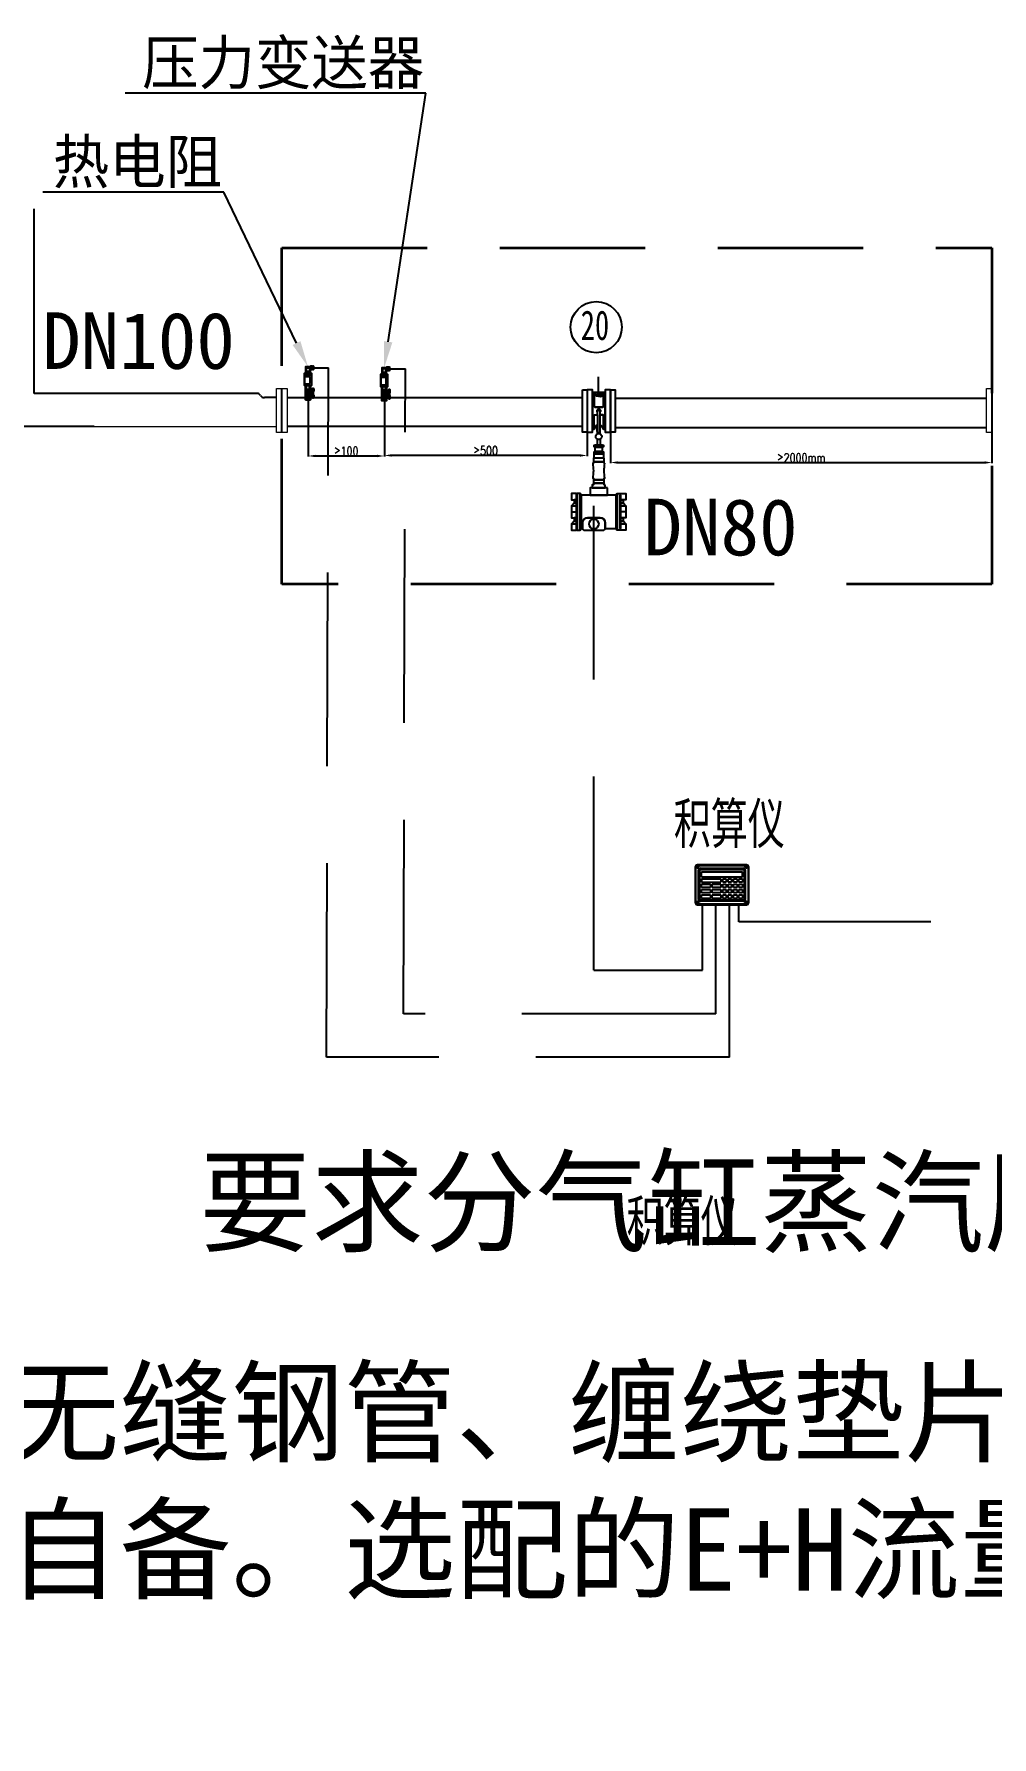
# Model space of a CAD drawing. Extents: x -681219 to -550379, y -242630 to -158199.
# Drawn here: x -587790 to -584494, y -169081 to -163226 of the extents above; entities that cross this region are included whole.
import ezdxf
from ezdxf import colors
from ezdxf.entities.mleader import LeaderData, LeaderLine
from ezdxf.enums import TextEntityAlignment as Align
from ezdxf.math import Vec2, Vec3

# ---------------------------------------------------------------- set-up
doc = ezdxf.new("R2010")
doc.units = 0
doc.header["$LTSCALE"] = 1000
doc.linetypes.add('DASHED', pattern=[0.75, 0.5, -0.25])
doc.linetypes.add('F', pattern=[0.75, 0.5, -0.25])
doc.layers.get('0').update_dxf_attribs({"linetype": 'CONTINUOUS'})
doc.layers.get('Defpoints').update_dxf_attribs({"linetype": 'CONTINUOUS'})
for name, color, linetype in [('01', 7, 'CONTINUOUS'), ('02', 1, 'CONTINUOUS'), ('04', 2, 'F'), ('10', 1, 'CONTINUOUS'), ('11', 3, 'CONTINUOUS'), ('15', 7, 'CONTINUOUS')]:
    doc.layers.add(name, color=color, linetype=linetype)
doc.styles.add('TH_GBDIM', font='romans.shx', dxfattribs={"width": 0.8, "bigfont": 'gbcbig.shx'})
doc.styles.add('常规', font='')
doc.styles.get('常规').set_extended_font_data('SimSun')
doc.dimstyles.new('TH_GBDIM', dxfattribs={"dimtxt": 30, "dimasz": 25, "dimexe": 2, "dimexo": 0, "dimgap": 1.5, "dimtad": 1, "dimdec": 1, "dimzin": 0, "dimdsep": 46, "dimtxsty": 'TH_GBDIM', "dimcen": 2.5, "dimclrd": 130, "dimclre": 130, "dimclrt": 3, "dimadec": 0, "dimazin": 0, "dimtfac": 0.714286, "dimtdec": 1, "dimtmove": 0, "dimatfit": 3, "dimfxl": 0, "dimtzin": 0, "dimlwd": -1, "dimlwe": -1, "dimarcsym": 0})
doc.dimstyles.new('TH_GBDIM$0', dxfattribs={"dimtxt": 30, "dimasz": 25, "dimexe": 2, "dimexo": 0, "dimgap": 1.5, "dimtad": 1, "dimdec": 1, "dimzin": 0, "dimdsep": 46, "dimtxsty": 'TH_GBDIM', "dimcen": 2.5, "dimclrd": 130, "dimclre": 130, "dimclrt": 3, "dimadec": 0, "dimazin": 0, "dimtfac": 0.714286, "dimtdec": 1, "dimtmove": 0, "dimatfit": 3, "dimfxl": 0, "dimtzin": 0, "dimlwd": -1, "dimlwe": -1, "dimarcsym": 0})

# ---------------------------------------------------------------- blocks, each defined once
blk = doc.blocks.new('*D25')
at = {"layer": '01', "color": 130, "transparency": 16777216}
for p, q in [((-585807, -164448.4), (-585807, -164700.9)), ((-584494.3, -164444.2), (-584494.3, -164700.9)), ((-585782, -164698.9), (-584519.3, -164698.9))]:
    blk.add_line(p, q, dxfattribs=at)
for points in [[(-585782, -164694.7), (-585782, -164703), (-585807, -164698.9)], [(-584519.3, -164694.7), (-584519.3, -164703), (-584494.3, -164698.9)]]:
    blk.add_solid(points, dxfattribs=at)
at = {"layer": 'Defpoints', "color": 0, "transparency": 16777216}
for p in [(-585807, -164448.4), (-584494.3, -164444.2), (-584494.3, -164698.9)]:
    blk.add_point(p, dxfattribs=at)
at = {"layer": '01', "color": 3, "transparency": 16777216, "insert": (-585150.6, -164682.4), "char_height": 30, "attachment_point": 5, "style": 'TH_GBDIM'}
blk.add_mtext('≥2000mm', dxfattribs=at)
blk = doc.blocks.new('计算机')
at = {"color": 1}
for p, q in [((-94.6, 8.2), (-94.6, 135.7)), ((-92.1, 133.9), (-85.3, 138.4)), ((-91.6, 133.1), (-84.7, 137.5)), ((-88.4, 141.9), (88.4, 141.9)), ((-84.3, 18.5), (-84.3, 125.4)), ((-80.2, 18.5), (-80.2, 125.4)), ((-78.1, 131.6), (78.1, 131.6)), ((-78.1, 127.5), (78.1, 127.5)), ((80.2, 125.4), (80.2, 18.5)), ((84.3, 125.4), (84.3, 18.5)), ((91.6, 133.1), (84.7, 137.5)), ((92.1, 133.9), (85.3, 138.4)), ((94.6, 135.7), (94.6, 8.2)), ((-73.8, 119.3), (73.8, 119.3)), ((-73.8, 100.6), (-73.8, 119.3)), ((-73.8, 100.6), (73.8, 100.6)), ((-73.8, 93.9), (-73.8, 81)), ((-73.8, 93.9), (-3.7, 93.9)), ((-73.8, 81), (-3.7, 81)), ((-73.8, 74.5), (-42, 74.5)), ((-73.8, 61.6), (-73.8, 74.5)), ((-42, 61.6), (-73.8, 61.6)), ((-42, 74.5), (-42, 61.6)), ((-35.5, 74.5), (-3.7, 74.5)), ((-35.5, 61.6), (-35.5, 74.5)), ((-3.7, 61.6), (-35.5, 61.6)), ((-3.7, 93.9), (-3.7, 81)), ((-3.7, 74.5), (-3.7, 61.6)), ((2.7, 93.9), (15.6, 93.9)), ((2.7, 81), (2.7, 93.9)), ((15.6, 81), (2.7, 81)), ((2.7, 74.5), (15.6, 74.5)), ((2.7, 61.6), (2.7, 74.5)), ((15.6, 61.6), (2.7, 61.6)), ((15.6, 93.9), (15.6, 81)), ((15.6, 74.5), (15.6, 61.6)), ((22.1, 81), (22.1, 93.9)), ((22.1, 93.9), (35, 93.9)), ((35, 81), (22.1, 81)), ((22.1, 74.5), (35, 74.5)), ((22.1, 61.6), (22.1, 74.5)), ((35, 61.6), (22.1, 61.6)), ((35, 93.9), (35, 81)), ((35, 74.5), (35, 61.6)), ((41.5, 81), (41.5, 93.9)), ((41.5, 93.9), (54.4, 93.9)), ((54.4, 81), (41.5, 81)), ((41.5, 74.5), (54.4, 74.5)), ((41.5, 61.6), (41.5, 74.5)), ((54.4, 61.6), (41.5, 61.6)), ((54.4, 93.9), (54.4, 81)), ((54.4, 74.5), (54.4, 61.6)), ((60.8, 81), (60.8, 93.9)), ((60.8, 93.9), (73.8, 93.9)), ((73.8, 81), (60.8, 81)), ((60.8, 61.6), (60.8, 74.5)), ((60.8, 74.5), (73.8, 74.5)), ((73.8, 61.6), (60.8, 61.6)), ((73.8, 100.6), (73.8, 119.3)), ((73.8, 93.9), (73.8, 81)), ((73.8, 74.5), (73.8, 61.6)), ((-92.1, 10), (-85.3, 5.6)), ((-91.6, 10.9), (-84.7, 6.4)), ((88.4, 2.1), (-88.4, 2.1)), ((78.1, 16.4), (-78.1, 16.4)), ((78.1, 12.3), (-78.1, 12.3)), ((-73.8, 55.2), (-42, 55.2)), ((-73.8, 42.3), (-73.8, 55.2)), ((-42, 42.3), (-73.8, 42.3)), ((-73.8, 35.8), (-42, 35.8)), ((-73.8, 22.9), (-73.8, 35.8)), ((-42, 22.9), (-73.8, 22.9)), ((-42, 55.2), (-42, 42.3)), ((-42, 35.8), (-42, 22.9)), ((-35.5, 42.3), (-35.5, 55.2)), ((-35.5, 55.2), (-3.7, 55.2)), ((-3.7, 42.3), (-35.5, 42.3)), ((-35.5, 35.8), (-3.7, 35.8)), ((-35.5, 22.9), (-35.5, 35.8)), ((-3.7, 22.9), (-35.5, 22.9)), ((-3.7, 55.2), (-3.7, 42.3)), ((-3.7, 35.8), (-3.7, 22.9)), ((0, 0), (0, 0)), ((2.7, 55.2), (15.6, 55.2)), ((2.7, 42.3), (2.7, 55.2)), ((15.6, 42.3), (2.7, 42.3)), ((2.7, 35.8), (15.6, 35.8)), ((2.7, 22.9), (2.7, 35.8)), ((15.6, 22.9), (2.7, 22.9)), ((15.6, 55.2), (15.6, 42.3)), ((15.6, 35.8), (15.6, 22.9)), ((22.1, 42.3), (22.1, 55.2)), ((22.1, 55.2), (35, 55.2)), ((35, 42.3), (22.1, 42.3)), ((22.1, 35.8), (35, 35.8)), ((22.1, 22.9), (22.1, 35.8)), ((35, 22.9), (22.1, 22.9)), ((35, 55.2), (35, 42.3)), ((35, 35.8), (35, 22.9)), ((41.5, 55.2), (54.4, 55.2)), ((41.5, 42.3), (41.5, 55.2)), ((54.4, 42.3), (41.5, 42.3)), ((41.5, 35.8), (54.4, 35.8)), ((41.5, 22.9), (41.5, 35.8)), ((54.4, 22.9), (41.5, 22.9)), ((54.4, 55.2), (54.4, 42.3)), ((54.4, 35.8), (54.4, 22.9)), ((60.8, 42.3), (60.8, 55.2)), ((60.8, 55.2), (73.8, 55.2)), ((73.8, 42.3), (60.8, 42.3)), ((60.8, 22.9), (60.8, 35.8)), ((60.8, 35.8), (73.8, 35.8)), ((73.8, 22.9), (60.8, 22.9)), ((73.8, 55.2), (73.8, 42.3)), ((73.8, 35.8), (73.8, 22.9)), ((91.6, 10.9), (84.7, 6.4)), ((92.1, 10), (85.3, 5.6))]:
    blk.add_line(p, q, dxfattribs=at)
blk.add_lwpolyline([(96.6, 135.7, 0.414214), (88.4, 143.9), (-88.4, 143.9, 0.414214), (-96.6, 135.7), (-96.6, 8.2, 0.414214), (-88.4, 0), (88.4, 0, 0.414214), (96.6, 8.2)], format="xyb", close=True, dxfattribs=at)
for centre in [(-88.4, 135.7), (88.4, 135.7), (-88.4, 8.2), (88.4, 8.2)]:
    blk.add_circle(centre, 4.11, dxfattribs=at)
for centre, radius, start, end in [((-88.4, 135.7), 6.17, 90.00013, 179.99994), ((-78.1, 125.4), 6.17, 90.00013, 179.99994), ((-78.1, 125.4), 2.07, 90.00012, 180.0001), ((78.1, 125.4), 6.17, 0.00006, 89.99994), ((78.1, 125.4), 2.07, 359.99952, 90.00048), ((88.4, 135.7), 6.17, 0.00006, 89.99987), ((-88.4, 8.2), 6.17, 180.00006, 269.99987), ((-78.1, 18.5), 6.17, 179.99997, 269.99999), ((-78.1, 18.5), 2.07, 180.00019, 269.9997), ((78.1, 18.5), 6.17, 269.99993, 0.00003), ((78.1, 18.5), 2.07, 269.99971, 0.00018), ((88.4, 8.2), 6.17, 270.00013, 359.99994)]:
    blk.add_arc(centre, radius, start, end, dxfattribs=at)
blk = doc.blocks.new('*D26')
at = {"layer": '01', "color": 130, "transparency": 16777216}
for p, q in [((-586585.1, -164449.5), (-586585.1, -164676.5)), ((-585887.4, -164565.8), (-585887.4, -164676.5)), ((-585912.4, -164674.5), (-586560.1, -164674.5))]:
    blk.add_line(p, q, dxfattribs=at)
for points in [[(-586560.1, -164670.4), (-586560.1, -164678.7), (-586585.1, -164674.5)], [(-585912.4, -164670.4), (-585912.4, -164678.7), (-585887.4, -164674.5)]]:
    blk.add_solid(points, dxfattribs=at)
at = {"layer": 'Defpoints', "color": 0, "transparency": 16777216}
for p in [(-586585.1, -164449.5), (-585887.4, -164565.8), (-586585.1, -164674.5)]:
    blk.add_point(p, dxfattribs=at)
at = {"layer": '01', "color": 3, "transparency": 16777216, "insert": (-586236.3, -164658), "char_height": 30, "attachment_point": 5, "style": 'TH_GBDIM'}
blk.add_mtext('≥500', dxfattribs=at)
blk = doc.blocks.new('*D27')
at = {"layer": '01', "color": 130, "transparency": 16777216}
for p, q in [((-586847.3, -164448.3), (-586847.3, -164678.3)), ((-586585.1, -164453.2), (-586585.1, -164678.3)), ((-586822.3, -164676.3), (-586610.1, -164676.3))]:
    blk.add_line(p, q, dxfattribs=at)
for points in [[(-586822.3, -164672.1), (-586822.3, -164680.5), (-586847.3, -164676.3)], [(-586610.1, -164672.1), (-586610.1, -164680.5), (-586585.1, -164676.3)]]:
    blk.add_solid(points, dxfattribs=at)
at = {"layer": 'Defpoints', "color": 0, "transparency": 16777216}
for p in [(-586847.3, -164448.3), (-586585.1, -164453.2), (-586585.1, -164676.3)]:
    blk.add_point(p, dxfattribs=at)
at = {"layer": '01', "color": 3, "transparency": 16777216, "insert": (-586716.2, -164659.8), "char_height": 30, "attachment_point": 5, "style": 'TH_GBDIM'}
blk.add_mtext('≥100', dxfattribs=at)

msp = doc.modelspace()

# ---------------------------------------------------------------- linework, layer by layer
for p, q in [((-587018.801, -164462.0194), (-587790.4783, -164461.4452)), ((-586957.3934, -164475.2612), (-586997.424, -164475.2612)), ((-587583.4574, -164574.6365), (-588029.2411, -164574.6365))]:
    msp.add_line(p, q)
at = {"color": 1, "linetype": 'Continuous', "ltscale": 1.333333}
for p, q in [((-585852.4067, -164463.5239), (-585841.9402, -164463.5239)), ((-585841.9402, -164470.9858), (-585844.5938, -164470.9858))]:
    msp.add_line(p, q, dxfattribs=at)
at = {"color": 0}
for p, q in [((-585791.0213, -164476.945), (-584513.3909, -164476.945)), ((-585791.0213, -164578.6789), (-584513.3909, -164578.6789))]:
    msp.add_line(p, q, dxfattribs=at)
at = {"color": 1, "ltscale": 1.333333}
for p, q in [((-585887.3781, -164510.2179), (-585887.3781, -164532.2195)), ((-585941.5954, -164868.3102), (-585924.063, -164868.3102)), ((-585754.5106, -164868.3102), (-585772.0431, -164868.3102))]:
    msp.add_line(p, q, dxfattribs=at)
at = {"color": 4, "lineweight": 18}
for points in [[(-586956.7156, -164444.1747), (-586937.599, -164444.1747), (-586937.599, -164595.5146), (-586956.7156, -164595.5146)], [(-586939.0086, -164444.1747), (-586919.892, -164444.1747), (-586919.892, -164595.5146), (-586939.0086, -164595.5146)], [(-584513.3909, -164444.1747), (-584494.2743, -164444.1747), (-584494.2743, -164595.5146), (-584513.3909, -164595.5146)]]:
    msp.add_lwpolyline(points, close=True, dxfattribs=at)
at = {"color": 4, "ltscale": 1.333333}
for points in [[(-585903.378, -164448.4387), (-585887.3781, -164448.4387), (-585887.3781, -164593.9987), (-585903.378, -164593.9987)], [(-585807.0212, -164448.4387), (-585791.0213, -164448.4387), (-585791.0213, -164593.9987), (-585807.0212, -164593.9987)]]:
    msp.add_lwpolyline(points, close=True, dxfattribs=at)
at = {"color": 1, "ltscale": 1.333333}
for points in [[(-585868.9916, -164521.2187), (-585868.9916, -164448.4387), (-585887.3781, -164448.4387), (-585887.3781, -164593.9987), (-585868.9916, -164593.9987)], [(-585807.0212, -164521.2187), (-585807.0212, -164448.4387), (-585825.4077, -164448.4387), (-585825.4077, -164593.9987), (-585807.0212, -164593.9987)], [(-585859.1817, -164661.0097), (-585859.1817, -164645.8723), (-585835.2553, -164645.8722), (-585835.2405, -164661.0097)], [(-585828.4831, -164684.1333), (-585865.9162, -164684.1333), (-585865.9162, -164696.2615), (-585828.4831, -164696.2615)], [(-585863.2019, -164684.1333), (-585863.2019, -164668.5133), (-585831.1974, -164668.5133), (-585831.1974, -164684.1333)], [(-585824.8746, -164775.2514), (-585828.4831, -164775.2514), (-585828.4831, -164770.0536), (-585865.9162, -164770.0536), (-585865.9162, -164775.2514), (-585869.5247, -164775.2514), (-585869.5247, -164785.8528), (-585824.8746, -164785.8528)], [(-585828.4831, -164757.9254), (-585865.9162, -164757.9254), (-585865.9162, -164770.0536), (-585828.4831, -164770.0536)], [(-585924.063, -164805.679), (-585941.5954, -164805.679), (-585941.5954, -164827.2809), (-585924.063, -164827.2809)], [(-585924.063, -164827.2809), (-585932.4748, -164827.2809), (-585932.4748, -164837.1235), (-585924.063, -164837.1235)], [(-585921.9261, -164810.8076), (-585924.063, -164810.8076), (-585924.063, -164925.8127), (-585921.9261, -164925.8127)], [(-585911.6687, -164805.679), (-585921.9261, -164805.679), (-585921.9261, -164930.9414), (-585911.6687, -164930.9414)], [(-585908.2496, -164810.8076), (-585911.6687, -164805.679), (-585911.6687, -164930.9414), (-585908.2496, -164925.8127)], [(-585817.528, -164785.8528), (-585876.8713, -164785.8528), (-585876.8713, -164810.8076), (-585847.1997, -164810.8076), (-585817.528, -164810.8076)], [(-585787.8564, -164810.8076), (-585784.4373, -164805.679), (-585784.4373, -164930.9414), (-585787.8564, -164925.8127)], [(-585784.4373, -164805.679), (-585774.18, -164805.679), (-585774.18, -164930.9414), (-585784.4373, -164930.9414)], [(-585774.18, -164810.8076), (-585772.0431, -164810.8076), (-585772.0431, -164925.8127), (-585774.18, -164925.8127)], [(-585772.0431, -164805.679), (-585754.5106, -164805.679), (-585754.5106, -164827.2809), (-585772.0431, -164827.2809)], [(-585772.0431, -164827.2809), (-585763.6313, -164827.2809), (-585763.6313, -164837.1235), (-585772.0431, -164837.1235)], [(-585924.063, -164837.1235), (-585932.4748, -164837.1235), (-585941.5954, -164847.7955), (-585924.063, -164847.7955)], [(-585924.063, -164847.7955), (-585941.5954, -164847.7955), (-585941.5954, -164888.8248), (-585924.063, -164888.8248)], [(-585772.0431, -164837.1235), (-585763.6313, -164837.1235), (-585754.5106, -164847.7955), (-585772.0431, -164847.7955)], [(-585772.0431, -164847.7955), (-585754.5106, -164847.7955), (-585754.5106, -164888.8248), (-585772.0431, -164888.8248)], [(-585924.063, -164899.6258), (-585932.4748, -164899.6258), (-585941.5954, -164909.3395), (-585924.063, -164909.3395)], [(-585924.063, -164909.3395), (-585941.5954, -164909.3395), (-585941.5954, -164930.9414), (-585924.063, -164930.9414)], [(-585924.063, -164888.8248), (-585932.4748, -164888.8248), (-585932.4748, -164899.6258), (-585924.063, -164899.6258)], [(-585772.0431, -164888.8248), (-585763.6313, -164888.8248), (-585763.6313, -164899.6258), (-585772.0431, -164899.6258)], [(-585772.0431, -164899.6258), (-585763.6313, -164899.6258), (-585754.5106, -164909.3395), (-585772.0431, -164909.3395)], [(-585772.0431, -164909.3395), (-585754.5106, -164909.3395), (-585754.5106, -164930.9414), (-585772.0431, -164930.9414)]]:
    msp.add_lwpolyline(points, close=True, dxfattribs=at)
for points in [[(-585843.2353, -164526.0026), (-585843.2353, -164534.4645), (-585834.1297, -164534.4645, -0.414213562), (-585830.9963, -164537.5979), (-585830.9963, -164583.887), (-585827.5576, -164583.887), (-585825.4077, -164582.5292), (-585825.4077, -164459.9082), (-585827.5576, -164458.5504), (-585830.9963, -164458.5504), (-585830.9963, -164504.8395, -0.414213562), (-585834.1297, -164507.973), (-585860.2696, -164507.973, -0.414213562), (-585863.403, -164504.8395), (-585863.403, -164458.5504), (-585866.8417, -164458.5504), (-585868.9916, -164459.9082), (-585868.9916, -164582.5292), (-585866.8417, -164583.887), (-585863.403, -164583.887), (-585863.403, -164537.5979, -0.414213562), (-585860.2696, -164534.4645), (-585851.164, -164534.4645), (-585851.164, -164526.0026, -2.773932992)], [(-585830.9963, -164458.5504), (-585847.1996, -164458.5504), (-585863.403, -164458.5504), (-585858.1787, -164467.7074, 0.229028891), (-585855.9308, -164469.2521), (-585840.7411, -164471.575, 0.310455343), (-585837.5458, -164470.0303)], [(-585830.9963, -164458.5504), (-585837.5458, -164470.0303, -0.310455343), (-585840.7411, -164471.575), (-585855.9308, -164469.2521, -0.229028891), (-585858.1787, -164467.7074), (-585863.403, -164458.5504), (-585863.403, -164504.8395, 0.414213562), (-585860.2696, -164507.973), (-585834.1297, -164507.973, 0.414213562), (-585830.9963, -164504.8395)], [(-585863.403, -164537.5979, -0.414213562), (-585860.2696, -164534.4645), (-585851.164, -164534.4645), (-585851.164, -164600.0222), (-585853.6582, -164570.8624, 0.310455343), (-585856.8535, -164572.4071), (-585863.403, -164583.887)], [(-585851.164, -164526.0026), (-585851.164, -164521.2187, -0.999998798), (-585843.2353, -164521.2187), (-585843.2353, -164526.0026, 2.773932992)], [(-585830.9963, -164537.5979, 0.414213562), (-585834.1297, -164534.4645), (-585843.2353, -164534.4645), (-585843.2353, -164600.0017), (-585840.7411, -164570.8624, -0.310455343), (-585837.5458, -164572.4071), (-585830.9963, -164583.887)], [(-585847.2185, -164638.3687), (-585835.2305, -164638.3687, -0.15168742), (-585831.2163, -164639.5921), (-585831.2163, -164644.6489, -0.15168742), (-585835.2305, -164645.8723), (-585847.2185, -164645.8723), (-585859.2064, -164645.8723, -0.15168742), (-585863.2207, -164644.6489), (-585863.2207, -164639.5921, -0.15168742), (-585859.2064, -164638.3687)], [(-585841.7294, -164618.242, -0.283868459), (-585852.6699, -164618.242), (-585852.6699, -164638.3687), (-585847.6001, -164638.3687, -0.004996696), (-585847.0807, -164638.3624, -0.006310397), (-585846.4782, -164638.3687), (-585841.7294, -164638.3687)], [(-585826.2401, -164701.4593), (-585828.4831, -164701.4593), (-585828.4831, -164696.2615), (-585865.9162, -164696.2615), (-585865.9162, -164701.4593), (-585868.1592, -164701.4593, -0.091655891), (-585868.1592, -164752.7276), (-585865.9162, -164752.7276), (-585865.9162, -164757.9254), (-585828.4831, -164757.9254), (-585828.4831, -164752.7276), (-585826.2401, -164752.7276, -0.091655891)], [(-585847.1997, -164661.0097), (-585835.2117, -164661.0097, -0.15168742), (-585831.1974, -164662.2331), (-585831.1974, -164667.2899, -0.15168742), (-585835.2117, -164668.5133), (-585847.1997, -164668.5133), (-585859.1876, -164668.5133, -0.15168742), (-585863.2019, -164667.2899), (-585863.2019, -164662.2331, -0.15168742), (-585859.1876, -164661.0097)], [(-585787.8564, -164810.8076), (-585847.1997, -164810.8076), (-585906.5429, -164810.8076), (-585908.2496, -164810.8076), (-585908.2496, -164925.8127), (-585902.8338, -164925.8127), (-585902.8338, -164905.6351, -0.414213562), (-585886.374, -164889.1753), (-585841.8955, -164889.1753, -0.414213562), (-585825.4357, -164905.6351), (-585825.4357, -164925.8127), (-585787.8564, -164925.8127)], [(-585825.4357, -164905.6351, 0.414213562), (-585841.8955, -164889.1753), (-585886.374, -164889.1753, 0.414213562), (-585902.8338, -164905.6351), (-585902.8338, -164926.5679, 0.414213562), (-585898.5023, -164930.8994), (-585829.7672, -164930.8994, 0.414213562), (-585825.4357, -164926.5679)]]:
    msp.add_lwpolyline(points, format="xyb", close=True, dxfattribs=at)
for centre, radius in [((-585847.1996, -164609.3832), 10.4117), ((-585864.1348, -164910.2016), 16.6451)]:
    msp.add_circle(centre, radius, dxfattribs=at)
for centre, radius, start, end in [((-587026.5919, -164479.3195), 18.9735, 37.30772797, 65.75622824), ((-586998.5267, -164460.3125), 14.9894, 210.05593017, 274.21880726)]:
    msp.add_arc(centre, radius, start, end)
at = {"color": 1, "linetype": 'Continuous', "ltscale": 1.333333}
for centre, start, end in [((-585852.4067, -164467.2549), 90, 213.52290488), ((-585841.9402, -164467.2549), 270, 90)]:
    msp.add_arc(centre, 3.7309, start, end, dxfattribs=at)
at = {"color": 1, "ltscale": 1.333333}
msp.add_arc((-585847.1996, -164521.2187), 3.9644, 0, 180, dxfattribs=at)
at = {"layer": '01', "color": 7, "ltscale": 1.25}
msp.add_line((-587790.4783, -164461.4452), (-587790.4783, -163826.2152), dxfattribs=at)
at = {"layer": '01', "color": 1, "linetype": 'F'}
msp.add_line((-585849.6994, -164403.6166), (-585849.6994, -164458.5504), dxfattribs=at)
at = {"layer": '01', "color": 0}
for p, q in [((-585903.378, -164475.87), (-586919.892, -164475.87)), ((-585903.378, -164574.6365), (-586919.892, -164574.6365))]:
    msp.add_line(p, q, dxfattribs=at)
at = {"layer": '01', "color": 7, "lineweight": 18, "ltscale": 1.25}
msp.add_line((-587583.4574, -164574.6365), (-586956.7156, -164574.6365), dxfattribs=at)
at = {"layer": '01', "color": 5, "linetype": 'DASHED', "lineweight": 35}
msp.add_lwpolyline([(-586937.599, -163960.7257), (-584494.2743, -163960.7257), (-584494.2743, -165116.8133), (-586937.599, -165116.8133)], close=True, dxfattribs=at)
at = {"layer": '02', "color": 0, "linetype": 'Continuous', "ltscale": 1.333333}
for p, q in [((-585365.611, -166277.6099), (-585365.611, -166215.6499)), ((-584704.8493, -166277.6099), (-585365.611, -166277.6099))]:
    msp.add_line(p, q, dxfattribs=at)
at = {"layer": '04', "color": 0, "linetype": 'F', "ltscale": 1.333333}
msp.add_line((-586830.4919, -164373.5824), (-586777.3382, -164373.7409), dxfattribs=at)
at = {"layer": '04', "color": 7, "linetype": 'F', "ltscale": 1.333333}
for p, q in [((-586784.2398, -166743.42), (-586777.3382, -164373.7409)), ((-586565.8025, -164376.1102), (-586512.6488, -164376.2687)), ((-586519.3376, -166594.0697), (-586512.6488, -164376.2687)), ((-585863.7518, -166444.7173), (-585864.1348, -164847.4375)), ((-585490.0423, -166444.7156), (-585490.0423, -166219.218)), ((-585444.8522, -166594.064), (-585444.8522, -166219.218)), ((-585397.0831, -166743.4123), (-585397.0831, -166219.218)), ((-585863.7518, -166444.7173), (-585490.0423, -166444.7156)), ((-585444.8522, -166594.064), (-586519.3376, -166594.0688)), ((-585397.0831, -166743.4123), (-586784.2398, -166743.4193))]:
    msp.add_line(p, q, dxfattribs=at)
at = {"layer": '10', "color": 1}
for p, q in [((-586859.3117, -164395.219), (-586836.2934, -164395.219)), ((-586859.3117, -164396.0716), (-586836.2934, -164396.0716)), ((-586859.3117, -164396.9241), (-586836.2934, -164396.9241)), ((-586853.7703, -164374.8023), (-586853.7703, -164383.4593)), ((-586842.6873, -164373.9498), (-586852.9177, -164373.9498)), ((-586852.9177, -164384.3118), (-586842.6873, -164384.3118)), ((-586841.8348, -164383.4593), (-586841.8348, -164374.8023)), ((-586832.4985, -164370.503), (-586838.832, -164370.503)), ((-586832.4985, -164376.0941), (-586838.832, -164376.0941)), ((-586828.398, -164370.5025), (-586829.5304, -164370.5036)), ((-586828.398, -164376.0946), (-586829.5304, -164376.0958)), ((-586597.1593, -164398.4739), (-586574.141, -164398.4739)), ((-586597.1593, -164399.3264), (-586574.141, -164399.3264)), ((-586597.1593, -164400.1789), (-586574.141, -164400.1789)), ((-586591.6179, -164378.0572), (-586591.6179, -164386.7141)), ((-586580.535, -164377.2046), (-586590.7653, -164377.2046)), ((-586590.7653, -164387.5667), (-586580.535, -164387.5667)), ((-586579.6824, -164386.7141), (-586579.6824, -164378.0572)), ((-586570.3461, -164373.7578), (-586576.6797, -164373.7578)), ((-586570.3461, -164379.3489), (-586576.6797, -164379.3489)), ((-586566.2456, -164373.7573), (-586567.378, -164373.7584)), ((-586566.2456, -164379.3495), (-586567.378, -164379.3506)), ((-586852.4618, -164446.489), (-586852.4637, -164435.1278)), ((-586852.4608, -164472.7513), (-586852.4627, -164447.9656)), ((-586852.4608, -164482.0222), (-586852.4627, -164474.2279)), ((-586843.1433, -164446.489), (-586843.1452, -164435.1278)), ((-586843.1423, -164472.7513), (-586843.1443, -164447.9656)), ((-586843.1423, -164482.0222), (-586843.1443, -164474.2279)), ((-586833.3404, -164457.8009), (-586833.3404, -164455.2433)), ((-586833.3404, -164462.916), (-586833.3404, -164465.4736)), ((-586828.3927, -164455.2433), (-586831.408, -164455.2433)), ((-586828.3927, -164465.4736), (-586831.408, -164465.4736)), ((-586590.3094, -164449.7439), (-586590.3113, -164438.3826)), ((-586590.3084, -164476.0061), (-586590.3104, -164451.2205)), ((-586590.3084, -164485.2771), (-586590.3104, -164477.4827)), ((-586580.9909, -164449.7439), (-586580.9928, -164438.3826)), ((-586580.99, -164476.0061), (-586580.9919, -164451.2205)), ((-586580.99, -164485.2771), (-586580.9919, -164477.4827)), ((-586571.188, -164461.0557), (-586571.188, -164458.4981)), ((-586571.188, -164466.1709), (-586571.188, -164468.7285)), ((-586566.2404, -164458.4981), (-586569.2556, -164458.4981)), ((-586566.2404, -164468.7285), (-586569.2556, -164468.7285))]:
    msp.add_line(p, q, dxfattribs=at)
for points in [[(-586836.2934, -164434.2752, -0.414213562), (-586837.1459, -164435.1278), (-586858.4592, -164435.1278, -0.414213562), (-586859.3117, -164434.2752), (-586859.3117, -164391.8128, -0.414213562), (-586858.4592, -164390.9603), (-586837.1459, -164390.9603, -0.414213562), (-586836.2934, -164391.8128)], [(-586840.8396, -164404.5969, 0.414213562), (-586841.6922, -164403.7444), (-586859.3117, -164403.7444), (-586859.3117, -164428.3075), (-586841.6922, -164428.3075, 0.414213562), (-586840.8396, -164427.455)], [(-586827.9549, -164373.2985), (-586827.9549, -164369.1017, 0.15168742), (-586828.3832, -164367.6963), (-586829.5452, -164367.6975, 0.15168742), (-586829.9735, -164369.1028), (-586829.9735, -164373.2997), (-586829.9735, -164377.4966, 0.15168742), (-586829.5452, -164378.9019), (-586828.3832, -164378.9008, 0.15168742), (-586827.9549, -164377.4954)], [(-586574.141, -164437.5301, -0.414213562), (-586574.9935, -164438.3826), (-586596.3068, -164438.3826, -0.414213562), (-586597.1593, -164437.5301), (-586597.1593, -164395.0676, -0.414213562), (-586596.3068, -164394.2151), (-586574.9935, -164394.2151, -0.414213562), (-586574.141, -164395.0676)], [(-586578.6872, -164407.8517, 0.414213562), (-586579.5398, -164406.9992), (-586597.1593, -164406.9992), (-586597.1593, -164431.5623), (-586579.5398, -164431.5623, 0.414213562), (-586578.6872, -164430.7098)], [(-586565.8025, -164376.5534), (-586565.8025, -164372.3565, 0.15168742), (-586566.2308, -164370.9511), (-586567.3928, -164370.9523, 0.15168742), (-586567.8211, -164372.3577), (-586567.8211, -164376.5545), (-586567.8211, -164380.7514, 0.15168742), (-586567.3928, -164382.1568), (-586566.2308, -164382.1556, 0.15168742), (-586565.8025, -164380.7502)], [(-586857.1397, -164435.1278), (-586857.1378, -164446.5137, 0.15168742), (-586854.7959, -164447.2273), (-586847.8025, -164447.2273), (-586840.8091, -164447.2273, 0.15168742), (-586838.4673, -164446.5137), (-586838.4692, -164435.1278)], [(-586847.8016, -164473.4896), (-586840.8082, -164473.4896, 0.15168742), (-586838.4664, -164472.7759), (-586838.4683, -164447.941, 0.15168742), (-586840.8101, -164447.2273), (-586847.8035, -164447.2273), (-586854.7969, -164447.2273, 0.15168742), (-586857.1387, -164447.941), (-586857.1368, -164472.7759, 0.15168742), (-586854.795, -164473.4896)], [(-586847.8016, -164482.7605), (-586840.8082, -164482.7605, 0.15168742), (-586838.4664, -164482.0469), (-586838.4683, -164474.2033, 0.15168742), (-586840.8101, -164473.4896), (-586847.8035, -164473.4896), (-586854.7969, -164473.4896, 0.15168742), (-586857.1387, -164474.2033), (-586857.1368, -164482.0469, 0.15168742), (-586854.795, -164482.7605)], [(-586828.3927, -164455.2433, 0.414214325), (-586827.1139, -164453.9645), (-586827.1139, -164445.9448, 0.414213562), (-586828.3927, -164444.6661), (-586832.0616, -164444.6661, 0.414213562), (-586833.3404, -164445.9448), (-586833.3404, -164455.2433), (-586836.1315, -164455.2433), (-586836.1315, -164465.4736), (-586833.3404, -164465.4736), (-586833.3404, -164474.7721, 0.414213562), (-586832.0616, -164476.0509), (-586828.3927, -164476.0509, 0.414213562), (-586827.1139, -164474.7721), (-586827.1139, -164466.7524, 0.414214325), (-586828.3927, -164465.4736)], [(-586594.9873, -164438.3826), (-586594.9854, -164449.7685, 0.15168742), (-586592.6436, -164450.4822), (-586585.6502, -164450.4822), (-586578.6567, -164450.4822, 0.15168742), (-586576.3149, -164449.7685), (-586576.3169, -164438.3826)], [(-586585.6492, -164476.7444), (-586578.6558, -164476.7444, 0.15168742), (-586576.314, -164476.0307), (-586576.3159, -164451.1958, 0.15168742), (-586578.6577, -164450.4822), (-586585.6511, -164450.4822), (-586592.6445, -164450.4822, 0.15168742), (-586594.9863, -164451.1958), (-586594.9844, -164476.0307, 0.15168742), (-586592.6426, -164476.7444)], [(-586585.6492, -164486.0154), (-586578.6558, -164486.0154, 0.15168742), (-586576.314, -164485.3017), (-586576.3159, -164477.4581, 0.15168742), (-586578.6577, -164476.7444), (-586585.6511, -164476.7444), (-586592.6445, -164476.7444, 0.15168742), (-586594.9863, -164477.4581), (-586594.9844, -164485.3017, 0.15168742), (-586592.6426, -164486.0154)], [(-586566.2404, -164458.4981, 0.414214325), (-586564.9616, -164457.2193), (-586564.9616, -164449.1997, 0.414213562), (-586566.2404, -164447.9209), (-586569.9092, -164447.9209, 0.414213562), (-586571.188, -164449.1997), (-586571.188, -164458.4981), (-586573.9791, -164458.4981), (-586573.9791, -164468.7285), (-586571.188, -164468.7285), (-586571.188, -164478.0269, 0.414213562), (-586569.9092, -164479.3057), (-586566.2404, -164479.3057, 0.414213562), (-586564.9616, -164478.0269), (-586564.9616, -164470.0073, 0.414214325), (-586566.2404, -164468.7285)]]:
    msp.add_lwpolyline(points, format="xyb", close=True, dxfattribs=at)
for points in [[(-586839.2772, -164369.647), (-586856.3279, -164369.647), (-586856.3279, -164390.9603), (-586839.2772, -164390.9603)], [(-586832.0555, -164367.6974), (-586839.2772, -164367.6974), (-586841.7727, -164369.647), (-586839.2772, -164369.647), (-586839.2772, -164378.8997), (-586832.0555, -164378.8997)], [(-586829.9735, -164369.1025), (-586832.0555, -164369.1025), (-586832.0555, -164377.4969), (-586829.9735, -164377.4969)], [(-586577.1248, -164372.9018), (-586594.1755, -164372.9018), (-586594.1755, -164394.2151), (-586577.1248, -164394.2151)], [(-586569.9031, -164370.9523), (-586577.1248, -164370.9523), (-586579.6203, -164372.9018), (-586577.1248, -164372.9018), (-586577.1248, -164382.1545), (-586569.9031, -164382.1545)], [(-586567.8211, -164372.3573), (-586569.9031, -164372.3573), (-586569.9031, -164380.7517), (-586567.8211, -164380.7517)], [(-586836.1315, -164457.8009), (-586838.4673, -164457.8009), (-586838.4673, -164462.916), (-586836.1315, -164462.916)], [(-586573.9791, -164461.0557), (-586576.3149, -164461.0557), (-586576.3149, -164466.1709), (-586573.9791, -164466.1709)]]:
    msp.add_lwpolyline(points, close=True, dxfattribs=at)
for centre, radius, start, end in [((-586852.9177, -164374.8023), 0.8526, 90.00134325, 179.99865675), ((-586852.9177, -164383.4593), 0.8525, 179.99835833, 270.00164167), ((-586842.6874, -164374.8023), 0.8526, 0.00134325, 89.99865675), ((-586842.6873, -164383.4593), 0.8525, 269.99835833, 0.00164167), ((-586830.2778, -164373.2984), 8.9994, 161.90308472, 180.00059869), ((-586830.2778, -164373.2986), 8.9994, 179.99940131, 198.09691528), ((-586841.0528, -164373.2984), 8.9994, 359.99940131, 18.09691528), ((-586841.0528, -164373.2986), 8.9994, 341.90308472, 0.00059869), ((-586827.4964, -164369.0898), 2.4771, 180.30178919, 214.80297604), ((-586820.9293, -164373.2997), 9.0442, 161.99147068, 180), ((-586820.9293, -164373.2997), 9.0442, 180, 198.00852932), ((-586827.4964, -164377.5096), 2.4771, 145.19702396, 179.69821081), ((-586830.432, -164369.0886), 2.4771, 325.19702396, 359.69821081), ((-586836.9991, -164373.2985), 9.0442, 0, 18.00852932), ((-586836.9991, -164373.2985), 9.0442, 341.99147068, 0), ((-586830.432, -164377.5084), 2.4771, 0.30178919, 34.80297604), ((-586590.7653, -164378.0572), 0.8526, 90.00134325, 179.99865675), ((-586590.7654, -164386.7142), 0.8525, 179.99835833, 270.00164167), ((-586580.535, -164378.0572), 0.8526, 0.00134325, 89.99865675), ((-586580.5349, -164386.7142), 0.8525, 269.99835833, 0.00164167), ((-586568.1254, -164376.5533), 8.9994, 161.90308472, 180.00059869), ((-586568.1254, -164376.5535), 8.9994, 179.99940131, 198.09691528), ((-586578.9004, -164376.5533), 8.9994, 359.99940131, 18.09691528), ((-586578.9004, -164376.5535), 8.9994, 341.90308472, 0.00059869), ((-586565.3441, -164372.3446), 2.4771, 180.30178919, 214.80297604), ((-586558.7769, -164376.5545), 9.0442, 161.99147068, 180), ((-586558.7769, -164376.5545), 9.0442, 180, 198.00852932), ((-586565.3441, -164380.7644), 2.4771, 145.19702396, 179.69821081), ((-586568.2796, -164372.3435), 2.4771, 325.19702396, 359.69821081), ((-586574.8467, -164376.5534), 9.0442, 0, 18.00852932), ((-586574.8467, -164376.5534), 9.0442, 341.99147068, 0), ((-586568.2796, -164380.7633), 2.4771, 0.30178919, 34.80297604), ((-586854.8186, -164451.355), 4.1277, 55.19702396, 89.69821081), ((-586854.8186, -164477.6172), 4.1277, 55.19702396, 89.69821081), ((-586854.8177, -164443.0997), 4.1277, 270.30178919, 304.80297604), ((-586854.8167, -164469.3619), 4.1277, 270.30178919, 304.80297604), ((-586847.8035, -164462.298), 15.0707, 90, 108.00852932), ((-586847.8035, -164488.5603), 15.0707, 90, 108.00852932), ((-586847.8025, -164432.1566), 15.0707, 251.99147068, 270), ((-586847.8016, -164458.4189), 15.0707, 251.99147068, 270), ((-586847.8035, -164462.298), 15.0707, 71.99147068, 90), ((-586847.8035, -164488.5603), 15.0707, 71.99147068, 90), ((-586847.8025, -164432.1566), 15.0707, 270, 288.00852932), ((-586847.8016, -164458.4189), 15.0707, 270, 288.00852932), ((-586840.7884, -164451.355), 4.1277, 90.30178919, 124.80297604), ((-586840.7884, -164477.6172), 4.1277, 90.30178919, 124.80297604), ((-586840.7874, -164443.0997), 4.1277, 235.19702396, 269.69821081), ((-586840.7864, -164469.3619), 4.1277, 235.19702396, 269.69821081), ((-586592.6663, -164454.6098), 4.1277, 55.19702396, 89.69821081), ((-586592.6663, -164480.8721), 4.1277, 55.19702396, 89.69821081), ((-586592.6653, -164446.3545), 4.1277, 270.30178919, 304.80297604), ((-586592.6643, -164472.6168), 4.1277, 270.30178919, 304.80297604), ((-586585.6511, -164465.5529), 15.0707, 90, 108.00852932), ((-586585.6511, -164491.8151), 15.0707, 90, 108.00852932), ((-586585.6502, -164435.4115), 15.0707, 251.99147068, 270), ((-586585.6492, -164461.6737), 15.0707, 251.99147068, 270), ((-586585.6511, -164465.5529), 15.0707, 71.99147068, 90), ((-586585.6511, -164491.8151), 15.0707, 71.99147068, 90), ((-586585.6502, -164435.4115), 15.0707, 270, 288.00852932), ((-586585.6492, -164461.6737), 15.0707, 270, 288.00852932), ((-586578.636, -164454.6098), 4.1277, 90.30178919, 124.80297604), ((-586578.636, -164480.8721), 4.1277, 90.30178919, 124.80297604), ((-586578.635, -164446.3545), 4.1277, 235.19702396, 269.69821081), ((-586578.634, -164472.6168), 4.1277, 235.19702396, 269.69821081)]:
    msp.add_arc(centre, radius, start, end, dxfattribs=at)
at = {"layer": '11', "color": 3, "linetype": 'Continuous', "ltscale": 1.25}
msp.add_circle((-585855.9571, -164233.2711), 88.0441, dxfattribs=at)

# ---------------------------------------------------------------- block references
at = {"layer": '01', "color": 1, "ltscale": 1.333333, "xscale": 0.9516831614816854, "yscale": 0.9516831614816854, "zscale": 0.9516831614816854}
msp.add_blockref('计算机', (-585423.367, -166219.218), dxfattribs=at)

# ---------------------------------------------------------------- texts
at = {"color": 7}
for s, p in [('DN100', (-587762.4839, -164181.9677)), ('DN80', (-585693.4649, -164823.2091))]:
    msp.add_text(s, height=194.93701, dxfattribs=at).set_placement(p, align=Align.TOP_LEFT)
at = {"layer": '01', "color": 7, "insert": (-592126.3437, -167823.0115), "char_height": 282.857143, "width": 9548.669025, "attachment_point": 1, "style": '常规'}
msp.add_mtext('注意：图中管道（弯头、无缝钢管、缠绕垫片、连接螺栓等）是客户（或工艺）自备。选配的E+H流量计加压力变送及积算仪需要定制。', dxfattribs=at)
at = {"layer": '04', "linetype": 'F', "ltscale": 1.25, "width": 0.707}
for p in [(-585589.1995, -166009.0877), (-585751.4247, -167375.292)]:
    msp.add_text('积算仪', height=138.6, dxfattribs=at).set_placement(p)
at = {"layer": '15', "color": 3, "ltscale": 1.25, "width": 0.707}
msp.add_text('20', height=101.5587, dxfattribs=at).set_placement((-585909.1801, -164277.2826))
at = {"layer": '15', "color": 2, "insert": (-587221.9603, -167416.9156), "char_height": 282.857143, "width": 4897.072398, "attachment_point": 7, "style": '常规'}
msp.add_mtext('\\pt500;要求分气缸蒸汽压力6-8Bar', dxfattribs=at)

# ---------------------------------------------------------------- dimensions: what is measured, and where the dimension line sits
at = {"layer": '01'}
for base, p1, p2, text, picture, middle in [((-586585.1288, -164676.2849), (-586847.2812, -164448.2751), (-586585.1288, -164453.1805), '≥100', '*D27', (-586716.205, -164659.7849)), ((-586585.1288, -164674.5226), (-585887.3781, -164565.8123), (-586585.1288, -164449.4827), '≥500', '*D26', (-586236.2534, -164658.0226))]:
    dim = msp.add_linear_dim(base=base, p1=p1, p2=p2, text=text, dimstyle='TH_GBDIM$0', override={"dimgap": 1.5, "dimtad": 1, "dimjust": 0, "dimdec": 1, "dimlfac": 1, "dimpost": '<>', "dimse1": 0, "dimse2": 0, "dimsd1": 0, "dimsd2": 0, "dimtofl": 1, "dimtvp": 0.1}, dxfattribs=at)
    dim.commit()
    dim.dimension.update_dxf_attribs({"geometry": picture, "text_midpoint": middle})
at = {"layer": '01', "color": 0}
dim = msp.add_linear_dim(base=(-584494.2743, -164698.8785), p1=(-585807.0212, -164448.4387), p2=(-584494.2743, -164444.1747), text='≥2000mm', dimstyle='TH_GBDIM', dxfattribs=at)
dim.commit()
dim.dimension.update_dxf_attribs({"geometry": '*D25', "text_midpoint": (-585150.6478, -164682.3785)})

# ---------------------------------------------------------------- leaders
at = {"layer": '10', "color": 0}
ml = msp.add_multileader_mtext('Standard', dxfattribs=at)
ml.set_content('压力变送器', color=2)
ml.set_leader_properties(color=2)
ml.build(insert=Vec2(0, 0))
ml.multileader.update_dxf_attribs({"text_left_attachment_type": 6, "text_right_attachment_type": 6, "dogleg_length": 0.36, "arrow_head_size": 90.5143})
ctx = ml.context
ctx.base_point, ctx.char_height, ctx.arrow_head_size, ctx.landing_gap_size, ctx.plane_origin = Vec3(-587501.9, -163428.3313), 149.34857, 90.5143, 4.5257, Vec3(-586165.2883, -164339.971)
ctx.left_attachment, ctx.right_attachment, ctx.text_align_type = 6, 6, 2
notes = []
notes.append((ctx, [(0, (1, 1, 0), (-586442.4222, -163428.3313), (-1, 0), 0.8146, [(0, [(-586585.6502, -164372.9018)], 0, [])])]))
ctx.mtext.insert, ctx.mtext.alignment, ctx.mtext.flow_direction = Vec3(-586447.7625, -163249.113), 3, 5
ml = msp.add_multileader_mtext('Standard', dxfattribs=at)
ml.set_content('热电阻', color=2)
ml.set_leader_properties(color=2)
ml.build(insert=Vec2(0, 0))
ml.multileader.update_dxf_attribs({"text_left_attachment_type": 6, "text_right_attachment_type": 6, "dogleg_length": 0.36, "arrow_head_size": 90.5143})
ctx = ml.context
ctx.base_point, ctx.char_height, ctx.arrow_head_size, ctx.landing_gap_size, ctx.plane_origin = Vec3(-587768.5509, -163768.9618), 149.34857, 90.5143, 4.5257, Vec3(-586489.2292, -164348.502)
ctx.left_attachment, ctx.right_attachment, ctx.text_align_type = 6, 6, 2
notes.append((ctx, [(0, (1, 1, 0), (-587137.9288, -163768.9618), (-1, 0), 0.8146, [(0, [(-586847.8025, -164369.647)], 0, [])])]))
ctx.mtext.insert, ctx.mtext.alignment, ctx.mtext.flow_direction = Vec3(-587143.2691, -163589.7435), 3, 5
for ctx, leaders in notes:
    for number, flags, end, landing, length, lines in leaders:
        leader = LeaderData()
        leader.index, (leader.has_last_leader_line, leader.has_dogleg_vector, leader.attachment_direction) = number, flags
        leader.last_leader_point, leader.dogleg_vector, leader.dogleg_length = Vec3(end), Vec3(landing), length
        for number, points, colour, breaks in lines:
            line = LeaderLine()
            line.index, line.vertices, line.color, line.breaks = number, Vec3.list(points), colors.encode_raw_color(colour), breaks
            leader.lines.append(line)
        ctx.leaders.append(leader)

doc.saveas('drawing.dxf')
